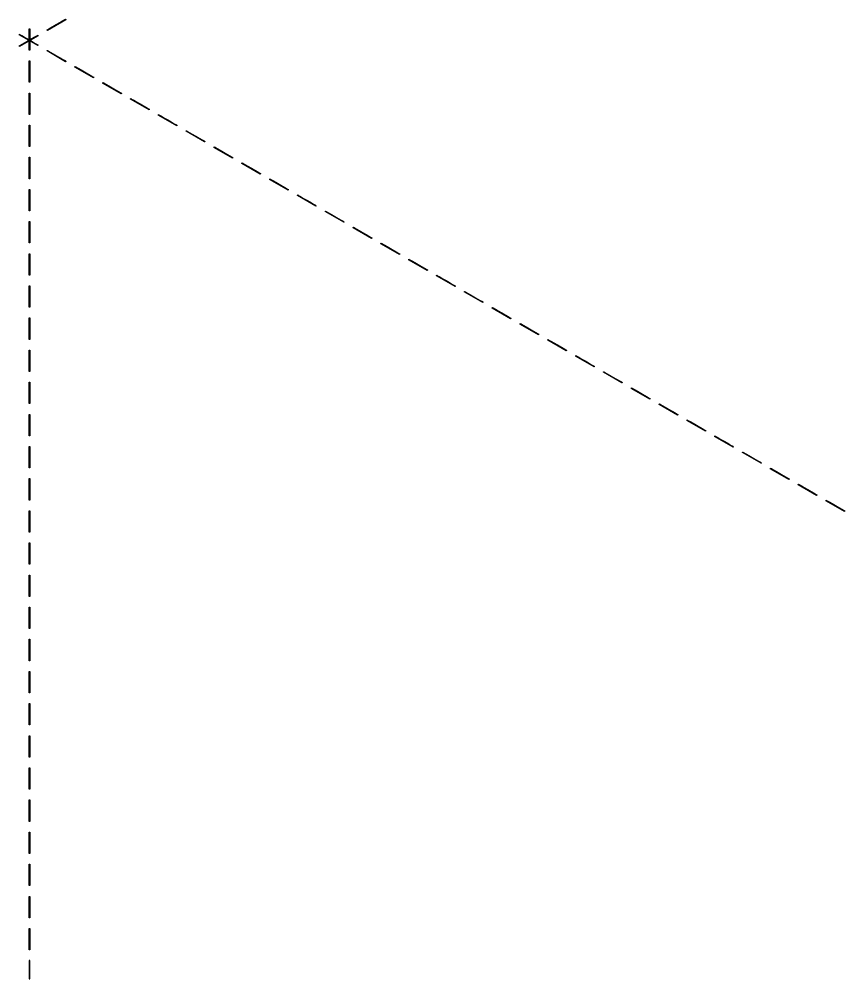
# Model space of a CAD drawing. Header units: millimetres. Extents: x -104 to 108, y -148 to 121.
# Drawn here: x 1.2 to 108.3, y -148.5 to -24 of the extents above; entities that cross this region are included whole.
import ezdxf

# ---------------------------------------------------------------- set-up
doc = ezdxf.new("R2010")
doc.units = ezdxf.units.MM
doc.header["$MEASUREMENT"] = 0
doc.layers.add('Capa 1', color=7, linetype='Continuous')

msp = doc.modelspace()

# ---------------------------------------------------------------- linework, layer by layer
at = {"layer": 'Capa 1', "color": 252}
for points in [[(4.8123, -25.498), (4.8123, -25.498), (7.2183, -24.1092), (7.2183, -24.1092), (7.2183, -24.1092), (7.2183, -24.1092), (7.1748, -24.0337), (7.1748, -24.0337), (7.1748, -24.0337), (7.1748, -24.0337), (4.7689, -25.4229), (4.7689, -25.4229), (4.7689, -25.4229), (4.7689, -25.4229), (4.8123, -25.498), (4.8123, -25.498)], [(1.16, -26.0695), (1.16, -26.0695), (3.5659, -27.4588), (3.5659, -27.4588), (3.5659, -27.4588), (3.5659, -27.4588), (3.6093, -27.3833), (3.6093, -27.3833), (3.6093, -27.3833), (3.6093, -27.3833), (1.2033, -25.9944), (1.2033, -25.9944), (1.2033, -25.9944), (1.2033, -25.9944), (1.16, -26.0695), (1.16, -26.0695)], [(1.2033, -27.5815), (1.2033, -27.5815), (3.6093, -26.1927), (3.6093, -26.1927), (3.6093, -26.1927), (3.6093, -26.1927), (3.5659, -26.1176), (3.5659, -26.1176), (3.5659, -26.1176), (3.5659, -26.1176), (1.16, -27.5064), (1.16, -27.5064), (1.16, -27.5064), (1.16, -27.5064), (1.2033, -27.5815), (1.2033, -27.5815)], [(2.4465, -25.2762), (2.4465, -25.2762), (2.4465, -28.0543), (2.4465, -28.0543), (2.4465, -28.0543), (2.4465, -28.0543), (2.5334, -28.0543), (2.5334, -28.0543), (2.5334, -28.0543), (2.5334, -28.0543), (2.5334, -25.2762), (2.5334, -25.2762), (2.5334, -25.2762), (2.5334, -25.2762), (2.4465, -25.2762), (2.4465, -25.2762)], [(4.7689, -28.153), (4.7689, -28.153), (7.1748, -29.5423), (7.1748, -29.5423), (7.1748, -29.5423), (7.1748, -29.5423), (7.2183, -29.4672), (7.2183, -29.4672), (7.2183, -29.4672), (7.2183, -29.4672), (4.8123, -28.0779), (4.8123, -28.0779), (4.8123, -28.0779), (4.8123, -28.0779), (4.7689, -28.153), (4.7689, -28.153)], [(2.4465, -29.4435), (2.4465, -29.4435), (2.4465, -32.2216), (2.4465, -32.2216), (2.4465, -32.2216), (2.4465, -32.2216), (2.5334, -32.2216), (2.5334, -32.2216), (2.5334, -32.2216), (2.5334, -32.2216), (2.5334, -29.4435), (2.5334, -29.4435), (2.5334, -29.4435), (2.5334, -29.4435), (2.4465, -29.4435), (2.4465, -29.4435)], [(8.3778, -30.2369), (8.3778, -30.2369), (10.7838, -31.6258), (10.7838, -31.6258), (10.7838, -31.6258), (10.7838, -31.6258), (10.8271, -31.5507), (10.8271, -31.5507), (10.8271, -31.5507), (10.8271, -31.5507), (8.4212, -30.1617), (8.4212, -30.1617), (8.4212, -30.1617), (8.4212, -30.1617), (8.3778, -30.2369), (8.3778, -30.2369)], [(11.9871, -32.3204), (11.9871, -32.3204), (14.3931, -33.7097), (14.3931, -33.7097), (14.3931, -33.7097), (14.3931, -33.7097), (14.4364, -33.6345), (14.4364, -33.6345), (14.4364, -33.6345), (14.4364, -33.6345), (12.0305, -32.2453), (12.0305, -32.2453), (12.0305, -32.2453), (12.0305, -32.2453), (11.9871, -32.3204), (11.9871, -32.3204)], [(2.4465, -33.6108), (2.4465, -33.6108), (2.4465, -36.389), (2.4465, -36.389), (2.4465, -36.389), (2.4465, -36.389), (2.5334, -36.389), (2.5334, -36.389), (2.5334, -36.389), (2.5334, -36.389), (2.5334, -33.6108), (2.5334, -33.6108), (2.5334, -33.6108), (2.5334, -33.6108), (2.4465, -33.6108), (2.4465, -33.6108)], [(15.596, -34.4043), (15.596, -34.4043), (18.002, -35.7932), (18.002, -35.7932), (18.002, -35.7932), (18.002, -35.7932), (18.0453, -35.718), (18.0453, -35.718), (18.0453, -35.718), (18.0453, -35.718), (15.6394, -34.3291), (15.6394, -34.3291), (15.6394, -34.3291), (15.6394, -34.3291), (15.596, -34.4043), (15.596, -34.4043)], [(19.2049, -36.4878), (19.2049, -36.4878), (21.6108, -37.877), (21.6108, -37.877), (21.6108, -37.877), (21.6108, -37.877), (21.6543, -37.8018), (21.6543, -37.8018), (21.6543, -37.8018), (21.6543, -37.8018), (19.2483, -36.4126), (19.2483, -36.4126), (19.2483, -36.4126), (19.2483, -36.4126), (19.2049, -36.4878), (19.2049, -36.4878)], [(2.4465, -37.7782), (2.4465, -37.7782), (2.4465, -40.5564), (2.4465, -40.5564), (2.4465, -40.5564), (2.4465, -40.5564), (2.5334, -40.5564), (2.5334, -40.5564), (2.5334, -40.5564), (2.5334, -40.5564), (2.5334, -37.7782), (2.5334, -37.7782), (2.5334, -37.7782), (2.5334, -37.7782), (2.4465, -37.7782), (2.4465, -37.7782)], [(22.8142, -38.5716), (22.8142, -38.5716), (25.2201, -39.9606), (25.2201, -39.9606), (25.2201, -39.9606), (25.2201, -39.9606), (25.2635, -39.8853), (25.2635, -39.8853), (25.2635, -39.8853), (25.2635, -39.8853), (22.8576, -38.4961), (22.8576, -38.4961), (22.8576, -38.4961), (22.8576, -38.4961), (22.8142, -38.5716), (22.8142, -38.5716)], [(26.4231, -40.6551), (26.4231, -40.6551), (28.829, -42.044), (28.829, -42.044), (28.829, -42.044), (28.829, -42.044), (28.8725, -41.9688), (28.8725, -41.9688), (28.8725, -41.9688), (28.8725, -41.9688), (26.4665, -40.58), (26.4665, -40.58), (26.4665, -40.58), (26.4665, -40.58), (26.4231, -40.6551), (26.4231, -40.6551)], [(2.4465, -41.9456), (2.4465, -41.9456), (2.4465, -44.7237), (2.4465, -44.7237), (2.4465, -44.7237), (2.4465, -44.7237), (2.5334, -44.7237), (2.5334, -44.7237), (2.5334, -44.7237), (2.5334, -44.7237), (2.5334, -41.9456), (2.5334, -41.9456), (2.5334, -41.9456), (2.5334, -41.9456), (2.4465, -41.9456), (2.4465, -41.9456)], [(30.032, -42.7387), (30.032, -42.7387), (32.438, -44.1278), (32.438, -44.1278), (32.438, -44.1278), (32.438, -44.1278), (32.4813, -44.0527), (32.4813, -44.0527), (32.4813, -44.0527), (32.4813, -44.0527), (30.0754, -42.6635), (30.0754, -42.6635), (30.0754, -42.6635), (30.0754, -42.6635), (30.032, -42.7387), (30.032, -42.7387)], [(33.6413, -44.8225), (33.6413, -44.8225), (36.0473, -46.2114), (36.0473, -46.2114), (36.0473, -46.2114), (36.0473, -46.2114), (36.0906, -46.1363), (36.0906, -46.1363), (36.0906, -46.1363), (36.0906, -46.1363), (33.6847, -44.7474), (33.6847, -44.7474), (33.6847, -44.7474), (33.6847, -44.7474), (33.6413, -44.8225), (33.6413, -44.8225)], [(2.4465, -46.113), (2.4465, -46.113), (2.4465, -48.8911), (2.4465, -48.8911), (2.4465, -48.8911), (2.4465, -48.8911), (2.5334, -48.8911), (2.5334, -48.8911), (2.5334, -48.8911), (2.5334, -48.8911), (2.5334, -46.113), (2.5334, -46.113), (2.5334, -46.113), (2.5334, -46.113), (2.4465, -46.113), (2.4465, -46.113)], [(37.2502, -46.906), (37.2502, -46.906), (39.6561, -48.2953), (39.6561, -48.2953), (39.6561, -48.2953), (39.6561, -48.2953), (39.6995, -48.2201), (39.6995, -48.2201), (39.6995, -48.2201), (39.6995, -48.2201), (37.2936, -46.8309), (37.2936, -46.8309), (37.2936, -46.8309), (37.2936, -46.8309), (37.2502, -46.906), (37.2502, -46.906)], [(40.8591, -48.9899), (40.8591, -48.9899), (43.265, -50.3788), (43.265, -50.3788), (43.265, -50.3788), (43.265, -50.3788), (43.3085, -50.3036), (43.3085, -50.3036), (43.3085, -50.3036), (43.3085, -50.3036), (40.9025, -48.9147), (40.9025, -48.9147), (40.9025, -48.9147), (40.9025, -48.9147), (40.8591, -48.9899), (40.8591, -48.9899)], [(2.4465, -50.2803), (2.4465, -50.2803), (2.4465, -53.0585), (2.4465, -53.0585), (2.4465, -53.0585), (2.4465, -53.0585), (2.5334, -53.0585), (2.5334, -53.0585), (2.5334, -53.0585), (2.5334, -53.0585), (2.5334, -50.2803), (2.5334, -50.2803), (2.5334, -50.2803), (2.5334, -50.2803), (2.4465, -50.2803), (2.4465, -50.2803)], [(44.4684, -51.0734), (44.4684, -51.0734), (46.8743, -52.4623), (46.8743, -52.4623), (46.8743, -52.4623), (46.8743, -52.4623), (46.9178, -52.3872), (46.9178, -52.3872), (46.9178, -52.3872), (46.9178, -52.3872), (44.5118, -50.9982), (44.5118, -50.9982), (44.5118, -50.9982), (44.5118, -50.9982), (44.4684, -51.0734), (44.4684, -51.0734)], [(48.0773, -53.1569), (48.0773, -53.1569), (50.4833, -54.5461), (50.4833, -54.5461), (50.4833, -54.5461), (50.4833, -54.5461), (50.5267, -54.471), (50.5267, -54.471), (50.5267, -54.471), (50.5267, -54.471), (48.1207, -53.0817), (48.1207, -53.0817), (48.1207, -53.0817), (48.1207, -53.0817), (48.0773, -53.1569), (48.0773, -53.1569)], [(2.4465, -54.4477), (2.4465, -54.4477), (2.4465, -57.2259), (2.4465, -57.2259), (2.4465, -57.2259), (2.4465, -57.2259), (2.5334, -57.2259), (2.5334, -57.2259), (2.5334, -57.2259), (2.5334, -57.2259), (2.5334, -54.4477), (2.5334, -54.4477), (2.5334, -54.4477), (2.5334, -54.4477), (2.4465, -54.4477), (2.4465, -54.4477)], [(51.6862, -55.2407), (51.6862, -55.2407), (54.0922, -56.6296), (54.0922, -56.6296), (54.0922, -56.6296), (54.0922, -56.6296), (54.1355, -56.5545), (54.1355, -56.5545), (54.1355, -56.5545), (54.1355, -56.5545), (51.7296, -55.1656), (51.7296, -55.1656), (51.7296, -55.1656), (51.7296, -55.1656), (51.6862, -55.2407), (51.6862, -55.2407)], [(55.2955, -57.3242), (55.2955, -57.3242), (57.7015, -58.7135), (57.7015, -58.7135), (57.7015, -58.7135), (57.7015, -58.7135), (57.7448, -58.6384), (57.7448, -58.6384), (57.7448, -58.6384), (57.7448, -58.6384), (55.3389, -57.2491), (55.3389, -57.2491), (55.3389, -57.2491), (55.3389, -57.2491), (55.2955, -57.3242), (55.2955, -57.3242)], [(2.4465, -58.6151), (2.4465, -58.6151), (2.4465, -61.3932), (2.4465, -61.3932), (2.4465, -61.3932), (2.4465, -61.3932), (2.5334, -61.3932), (2.5334, -61.3932), (2.5334, -61.3932), (2.5334, -61.3932), (2.5334, -58.6151), (2.5334, -58.6151), (2.5334, -58.6151), (2.5334, -58.6151), (2.4465, -58.6151), (2.4465, -58.6151)], [(58.9044, -59.4081), (58.9044, -59.4081), (61.3103, -60.797), (61.3103, -60.797), (61.3103, -60.797), (61.3103, -60.797), (61.3538, -60.7218), (61.3538, -60.7218), (61.3538, -60.7218), (61.3538, -60.7218), (58.9478, -59.3326), (58.9478, -59.3326), (58.9478, -59.3326), (58.9478, -59.3326), (58.9044, -59.4081), (58.9044, -59.4081)], [(62.5137, -61.4916), (62.5137, -61.4916), (64.9192, -62.8805), (64.9192, -62.8805), (64.9192, -62.8805), (64.9192, -62.8805), (64.9627, -62.8054), (64.9627, -62.8054), (64.9627, -62.8054), (64.9627, -62.8054), (62.5571, -61.4165), (62.5571, -61.4165), (62.5571, -61.4165), (62.5571, -61.4165), (62.5137, -61.4916), (62.5137, -61.4916)], [(2.4465, -62.7824), (2.4465, -62.7824), (2.4465, -65.5605), (2.4465, -65.5605), (2.4465, -65.5605), (2.4465, -65.5605), (2.5334, -65.5605), (2.5334, -65.5605), (2.5334, -65.5605), (2.5334, -65.5605), (2.5334, -62.7824), (2.5334, -62.7824), (2.5334, -62.7824), (2.5334, -62.7824), (2.4465, -62.7824), (2.4465, -62.7824)], [(66.1226, -63.5751), (66.1226, -63.5751), (68.5285, -64.9644), (68.5285, -64.9644), (68.5285, -64.9644), (68.5285, -64.9644), (68.572, -64.8892), (68.572, -64.8892), (68.572, -64.8892), (68.572, -64.8892), (66.166, -63.5), (66.166, -63.5), (66.166, -63.5), (66.166, -63.5), (66.1226, -63.5751), (66.1226, -63.5751)], [(69.7315, -65.659), (69.7315, -65.659), (72.1375, -67.0479), (72.1375, -67.0479), (72.1375, -67.0479), (72.1375, -67.0479), (72.1808, -66.9728), (72.1808, -66.9728), (72.1808, -66.9728), (72.1808, -66.9728), (69.7749, -65.5838), (69.7749, -65.5838), (69.7749, -65.5838), (69.7749, -65.5838), (69.7315, -65.659), (69.7315, -65.659)], [(2.4465, -66.9498), (2.4465, -66.9498), (2.4465, -69.7279), (2.4465, -69.7279), (2.4465, -69.7279), (2.4465, -69.7279), (2.5334, -69.7279), (2.5334, -69.7279), (2.5334, -69.7279), (2.5334, -69.7279), (2.5334, -66.9498), (2.5334, -66.9498), (2.5334, -66.9498), (2.5334, -66.9498), (2.4465, -66.9498), (2.4465, -66.9498)], [(73.3408, -67.7425), (73.3408, -67.7425), (75.7464, -69.1318), (75.7464, -69.1318), (75.7464, -69.1318), (75.7464, -69.1318), (75.7897, -69.0566), (75.7897, -69.0566), (75.7897, -69.0566), (75.7897, -69.0566), (73.3842, -67.6673), (73.3842, -67.6673), (73.3842, -67.6673), (73.3842, -67.6673), (73.3408, -67.7425), (73.3408, -67.7425)], [(76.9497, -69.8263), (76.9497, -69.8263), (79.3557, -71.2152), (79.3557, -71.2152), (79.3557, -71.2152), (79.3557, -71.2152), (79.399, -71.1401), (79.399, -71.1401), (79.399, -71.1401), (79.399, -71.1401), (76.9931, -69.7512), (76.9931, -69.7512), (76.9931, -69.7512), (76.9931, -69.7512), (76.9497, -69.8263), (76.9497, -69.8263)], [(2.4465, -71.1172), (2.4465, -71.1172), (2.4465, -73.8953), (2.4465, -73.8953), (2.4465, -73.8953), (2.4465, -73.8953), (2.5334, -73.8953), (2.5334, -73.8953), (2.5334, -73.8953), (2.5334, -73.8953), (2.5334, -71.1172), (2.5334, -71.1172), (2.5334, -71.1172), (2.5334, -71.1172), (2.4465, -71.1172), (2.4465, -71.1172)], [(80.5586, -71.9099), (80.5586, -71.9099), (82.9645, -73.2987), (82.9645, -73.2987), (82.9645, -73.2987), (82.9645, -73.2987), (83.008, -73.2236), (83.008, -73.2236), (83.008, -73.2236), (83.008, -73.2236), (80.602, -71.8347), (80.602, -71.8347), (80.602, -71.8347), (80.602, -71.8347), (80.5586, -71.9099), (80.5586, -71.9099)], [(84.1679, -73.9933), (84.1679, -73.9933), (86.5738, -75.3826), (86.5738, -75.3826), (86.5738, -75.3826), (86.5738, -75.3826), (86.6172, -75.3075), (86.6172, -75.3075), (86.6172, -75.3075), (86.6172, -75.3075), (84.2113, -73.9182), (84.2113, -73.9182), (84.2113, -73.9182), (84.2113, -73.9182), (84.1679, -73.9933), (84.1679, -73.9933)], [(2.4465, -75.2845), (2.4465, -75.2845), (2.4465, -78.0623), (2.4465, -78.0623), (2.4465, -78.0623), (2.4465, -78.0623), (2.5334, -78.0623), (2.5334, -78.0623), (2.5334, -78.0623), (2.5334, -78.0623), (2.5334, -75.2845), (2.5334, -75.2845), (2.5334, -75.2845), (2.5334, -75.2845), (2.4465, -75.2845), (2.4465, -75.2845)], [(87.7768, -76.0772), (87.7768, -76.0772), (90.1827, -77.4661), (90.1827, -77.4661), (90.1827, -77.4661), (90.1827, -77.4661), (90.2262, -77.391), (90.2262, -77.391), (90.2262, -77.391), (90.2262, -77.391), (87.8202, -76.0021), (87.8202, -76.0021), (87.8202, -76.0021), (87.8202, -76.0021), (87.7768, -76.0772), (87.7768, -76.0772)], [(91.3857, -78.1607), (91.3857, -78.1607), (93.7917, -79.55), (93.7917, -79.55), (93.7917, -79.55), (93.7917, -79.55), (93.835, -79.4748), (93.835, -79.4748), (93.835, -79.4748), (93.835, -79.4748), (91.4291, -78.0856), (91.4291, -78.0856), (91.4291, -78.0856), (91.4291, -78.0856), (91.3857, -78.1607), (91.3857, -78.1607)], [(2.4465, -79.4515), (2.4465, -79.4515), (2.4465, -82.2297), (2.4465, -82.2297), (2.4465, -82.2297), (2.4465, -82.2297), (2.5334, -82.2297), (2.5334, -82.2297), (2.5334, -82.2297), (2.5334, -82.2297), (2.5334, -79.4515), (2.5334, -79.4515), (2.5334, -79.4515), (2.5334, -79.4515), (2.4465, -79.4515), (2.4465, -79.4515)], [(94.995, -80.2446), (94.995, -80.2446), (97.401, -81.6335), (97.401, -81.6335), (97.401, -81.6335), (97.401, -81.6335), (97.4443, -81.5583), (97.4443, -81.5583), (97.4443, -81.5583), (97.4443, -81.5583), (95.0384, -80.1694), (95.0384, -80.1694), (95.0384, -80.1694), (95.0384, -80.1694), (94.995, -80.2446), (94.995, -80.2446)], [(98.6039, -82.3281), (98.6039, -82.3281), (101.0098, -83.7173), (101.0098, -83.7173), (101.0098, -83.7173), (101.0098, -83.7173), (101.0532, -83.6419), (101.0532, -83.6419), (101.0532, -83.6419), (101.0532, -83.6419), (98.6473, -82.2529), (98.6473, -82.2529), (98.6473, -82.2529), (98.6473, -82.2529), (98.6039, -82.3281), (98.6039, -82.3281)], [(2.4465, -83.6189), (2.4465, -83.6189), (2.4465, -86.397), (2.4465, -86.397), (2.4465, -86.397), (2.4465, -86.397), (2.5334, -86.397), (2.5334, -86.397), (2.5334, -86.397), (2.5334, -86.397), (2.5334, -83.6189), (2.5334, -83.6189), (2.5334, -83.6189), (2.5334, -83.6189), (2.4465, -83.6189), (2.4465, -83.6189)], [(102.2128, -84.4116), (102.2128, -84.4116), (104.6188, -85.8009), (104.6188, -85.8009), (104.6188, -85.8009), (104.6188, -85.8009), (104.6623, -85.7257), (104.6623, -85.7257), (104.6623, -85.7257), (104.6623, -85.7257), (102.2562, -84.3364), (102.2562, -84.3364), (102.2562, -84.3364), (102.2562, -84.3364), (102.2128, -84.4116), (102.2128, -84.4116)], [(105.8222, -86.4954), (105.8222, -86.4954), (108.228, -87.8843), (108.228, -87.8843), (108.228, -87.8843), (108.228, -87.8843), (108.2715, -87.8092), (108.2715, -87.8092), (108.2715, -87.8092), (108.2715, -87.8092), (105.8656, -86.4203), (105.8656, -86.4203), (105.8656, -86.4203), (105.8656, -86.4203), (105.8222, -86.4954), (105.8222, -86.4954)], [(2.4465, -87.7863), (2.4465, -87.7863), (2.4465, -90.5644), (2.4465, -90.5644), (2.4465, -90.5644), (2.4465, -90.5644), (2.5334, -90.5644), (2.5334, -90.5644), (2.5334, -90.5644), (2.5334, -90.5644), (2.5334, -87.7863), (2.5334, -87.7863), (2.5334, -87.7863), (2.5334, -87.7863), (2.4465, -87.7863), (2.4465, -87.7863)], [(2.4465, -91.9536), (2.4465, -91.9536), (2.4465, -94.7317), (2.4465, -94.7317), (2.4465, -94.7317), (2.4465, -94.7317), (2.5334, -94.7317), (2.5334, -94.7317), (2.5334, -94.7317), (2.5334, -94.7317), (2.5334, -91.9536), (2.5334, -91.9536), (2.5334, -91.9536), (2.5334, -91.9536), (2.4465, -91.9536), (2.4465, -91.9536)], [(2.4465, -96.121), (2.4465, -96.121), (2.4465, -98.8991), (2.4465, -98.8991), (2.4465, -98.8991), (2.4465, -98.8991), (2.5334, -98.8991), (2.5334, -98.8991), (2.5334, -98.8991), (2.5334, -98.8991), (2.5334, -96.121), (2.5334, -96.121), (2.5334, -96.121), (2.5334, -96.121), (2.4465, -96.121), (2.4465, -96.121)], [(2.4465, -100.2884), (2.4465, -100.2884), (2.4465, -103.0665), (2.4465, -103.0665), (2.4465, -103.0665), (2.4465, -103.0665), (2.5334, -103.0665), (2.5334, -103.0665), (2.5334, -103.0665), (2.5334, -103.0665), (2.5334, -100.2884), (2.5334, -100.2884), (2.5334, -100.2884), (2.5334, -100.2884), (2.4465, -100.2884), (2.4465, -100.2884)], [(2.4465, -104.4557), (2.4465, -104.4557), (2.4465, -107.2339), (2.4465, -107.2339), (2.4465, -107.2339), (2.4465, -107.2339), (2.5334, -107.2339), (2.5334, -107.2339), (2.5334, -107.2339), (2.5334, -107.2339), (2.5334, -104.4557), (2.5334, -104.4557), (2.5334, -104.4557), (2.5334, -104.4557), (2.4465, -104.4557), (2.4465, -104.4557)], [(2.4465, -108.6231), (2.4465, -108.6231), (2.4465, -111.4012), (2.4465, -111.4012), (2.4465, -111.4012), (2.4465, -111.4012), (2.5334, -111.4012), (2.5334, -111.4012), (2.5334, -111.4012), (2.5334, -111.4012), (2.5334, -108.6231), (2.5334, -108.6231), (2.5334, -108.6231), (2.5334, -108.6231), (2.4465, -108.6231), (2.4465, -108.6231)], [(2.4465, -112.7905), (2.4465, -112.7905), (2.4465, -115.5686), (2.4465, -115.5686), (2.4465, -115.5686), (2.4465, -115.5686), (2.5334, -115.5686), (2.5334, -115.5686), (2.5334, -115.5686), (2.5334, -115.5686), (2.5334, -112.7905), (2.5334, -112.7905), (2.5334, -112.7905), (2.5334, -112.7905), (2.4465, -112.7905), (2.4465, -112.7905)], [(2.4465, -116.9578), (2.4465, -116.9578), (2.4465, -119.7359), (2.4465, -119.7359), (2.4465, -119.7359), (2.4465, -119.7359), (2.5334, -119.7359), (2.5334, -119.7359), (2.5334, -119.7359), (2.5334, -119.7359), (2.5334, -116.9578), (2.5334, -116.9578), (2.5334, -116.9578), (2.5334, -116.9578), (2.4465, -116.9578), (2.4465, -116.9578)], [(2.4465, -121.1252), (2.4465, -121.1252), (2.4465, -123.9033), (2.4465, -123.9033), (2.4465, -123.9033), (2.4465, -123.9033), (2.5334, -123.9033), (2.5334, -123.9033), (2.5334, -123.9033), (2.5334, -123.9033), (2.5334, -121.1252), (2.5334, -121.1252), (2.5334, -121.1252), (2.5334, -121.1252), (2.4465, -121.1252), (2.4465, -121.1252)], [(2.4465, -125.2926), (2.4465, -125.2926), (2.4465, -128.0707), (2.4465, -128.0707), (2.4465, -128.0707), (2.4465, -128.0707), (2.5334, -128.0707), (2.5334, -128.0707), (2.5334, -128.0707), (2.5334, -128.0707), (2.5334, -125.2926), (2.5334, -125.2926), (2.5334, -125.2926), (2.5334, -125.2926), (2.4465, -125.2926), (2.4465, -125.2926)], [(2.4465, -129.4599), (2.4465, -129.4599), (2.4465, -132.2381), (2.4465, -132.2381), (2.4465, -132.2381), (2.4465, -132.2381), (2.5334, -132.2381), (2.5334, -132.2381), (2.5334, -132.2381), (2.5334, -132.2381), (2.5334, -129.4599), (2.5334, -129.4599), (2.5334, -129.4599), (2.5334, -129.4599), (2.4465, -129.4599), (2.4465, -129.4599)], [(2.4465, -133.6273), (2.4465, -133.6273), (2.4465, -136.4054), (2.4465, -136.4054), (2.4465, -136.4054), (2.4465, -136.4054), (2.5334, -136.4054), (2.5334, -136.4054), (2.5334, -136.4054), (2.5334, -136.4054), (2.5334, -133.6273), (2.5334, -133.6273), (2.5334, -133.6273), (2.5334, -133.6273), (2.4465, -133.6273), (2.4465, -133.6273)], [(2.4465, -137.7947), (2.4465, -137.7947), (2.4465, -140.5728), (2.4465, -140.5728), (2.4465, -140.5728), (2.4465, -140.5728), (2.5334, -140.5728), (2.5334, -140.5728), (2.5334, -140.5728), (2.5334, -140.5728), (2.5334, -137.7947), (2.5334, -137.7947), (2.5334, -137.7947), (2.5334, -137.7947), (2.4465, -137.7947), (2.4465, -137.7947)], [(2.4465, -141.962), (2.4465, -141.962), (2.4465, -144.7401), (2.4465, -144.7401), (2.4465, -144.7401), (2.4465, -144.7401), (2.5334, -144.7401), (2.5334, -144.7401), (2.5334, -144.7401), (2.5334, -144.7401), (2.5334, -141.962), (2.5334, -141.962), (2.5334, -141.962), (2.5334, -141.962), (2.4465, -141.962), (2.4465, -141.962)], [(2.5334, -148.4884), (2.5334, -148.4884), (2.4465, -148.4884), (2.4465, -148.4884), (2.4465, -148.4884), (2.4465, -148.4884), (2.4465, -146.1294), (2.4465, -146.1294), (2.4465, -146.1294), (2.4465, -146.1294), (2.5334, -146.1294), (2.5334, -146.1294), (2.5334, -146.1294), (2.5334, -146.1294), (2.5334, -148.4884), (2.5334, -148.4884)]]:
    msp.add_open_spline(points, degree=3, knots=[0, 0, 0, 0, 0.2, 0.2, 0.2, 0.20000001, 0.4, 0.4, 0.4, 0.40000001, 0.6, 0.6, 0.6, 0.60000001, 1, 1, 1, 1], dxfattribs=at)

doc.saveas('drawing.dxf')
